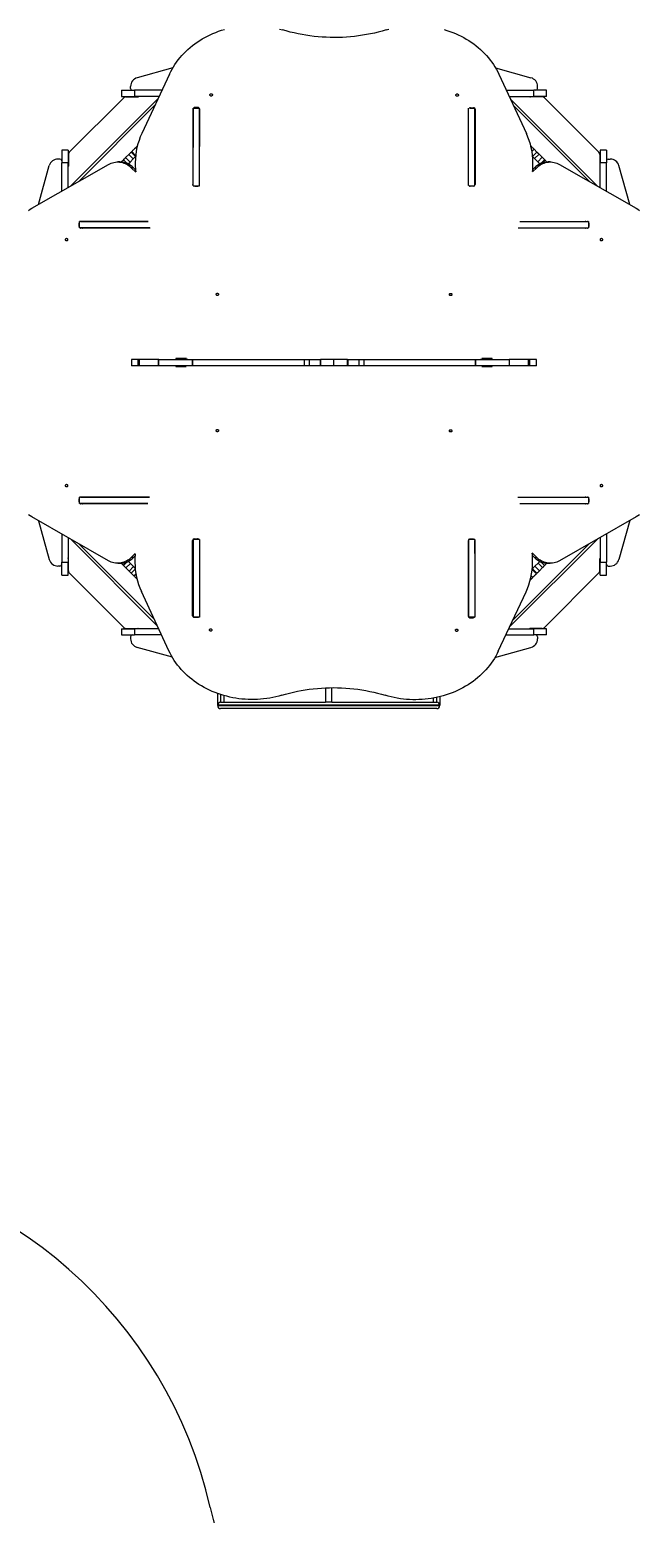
# Model space of a CAD drawing. Header units: millimetres. Extents: x -6502 to 7455, y -8041 to 5981.
# Drawn here: x -3000 to -966, y -1914 to 3043 of the extents above; entities that cross this region are included whole.
import ezdxf

# ---------------------------------------------------------------- set-up
doc = ezdxf.new("R2010")
doc.units = ezdxf.units.MM
for name, color, linetype in [('DIKOM_ЗОНА', 80, 'Continuous'), ('DIKOM_ОБЪЕКТ', 7, 'Continuous'), ('DIKOM_РАЗМЕР_ЗОНА', 7, 'Continuous'), ('DIKOM_РАЗМЕР_ОБЪЕКТА', 7, 'Continuous')]:
    doc.layers.add(name, color=color, linetype=linetype)
doc.styles.add('style1', font='arial.ttf', dxfattribs={"width": 0.8})
doc.dimstyles.new('1-50', dxfattribs={"dimtxt": 300, "dimasz": 200, "dimexe": 100, "dimexo": 0, "dimgap": 100, "dimtad": 1, "dimtxsty": 'style1', "dimcen": 200, "dimclrd": 7, "dimclre": 7, "dimclrt": 7, "dimadec": 1, "dimazin": 2, "dimtfac": 1, "dimtmove": 0, "dimatfit": 2, "dimfxl": 0, "dimlwd": 25, "dimlwe": 18, "dimarcsym": 0})

# ---------------------------------------------------------------- blocks, each defined once
blk = doc.blocks.new('*D9')
at = {"layer": 'Defpoints', "color": 0, "transparency": 16777216}
for p in [(-5002.4, 2279.3), (3221.4, -679.1), (3221.4, -6822.7)]:
    blk.add_point(p, dxfattribs=at)
at = {"layer": 'DIKOM_РАЗМЕР_ОБЪЕКТА', "color": 7, "lineweight": 18, "transparency": 16777216}
for p, q in [((-5002.4, 2279.3), (-5002.4, -6922.7)), ((3221.4, -679.1), (3221.4, -6922.7))]:
    blk.add_line(p, q, dxfattribs=at)
at = {"layer": 'DIKOM_РАЗМЕР_ОБЪЕКТА', "color": 7, "lineweight": 25, "transparency": 16777216}
blk.add_line((-4802.4, -6822.7), (3021.4, -6822.7), dxfattribs=at)
at = {"layer": 'DIKOM_РАЗМЕР_ОБЪЕКТА', "color": 7, "transparency": 16777216}
for points in [[(-4802.4, -6789.4), (-4802.4, -6856), (-5002.4, -6822.7)], [(3021.4, -6789.4), (3021.4, -6856), (3221.4, -6822.7)]]:
    blk.add_solid(points, dxfattribs=at)
at = {"layer": 'DIKOM_РАЗМЕР_ОБЪЕКТА', "color": 7, "transparency": 16777216, "insert": (-897.4, -6569.5), "char_height": 300, "attachment_point": 5, "style": 'style1'}
blk.add_mtext('8200', dxfattribs=at)
blk = doc.blocks.new('*D11')
at = {"layer": 'Defpoints', "color": 0, "transparency": 16777216}
for p in [(-6502.4, 2127.8), (4721.4, -677.3), (4721.4, -7940.9)]:
    blk.add_point(p, dxfattribs=at)
at = {"layer": 'DIKOM_РАЗМЕР_ЗОНА', "color": 7, "lineweight": 18, "transparency": 16777216}
for p, q in [((-6502.4, 2127.8), (-6502.4, -8040.9)), ((4721.4, -677.3), (4721.4, -8040.9))]:
    blk.add_line(p, q, dxfattribs=at)
at = {"layer": 'DIKOM_РАЗМЕР_ЗОНА', "color": 7, "lineweight": 25, "transparency": 16777216}
blk.add_line((-6302.4, -7940.9), (4521.4, -7940.9), dxfattribs=at)
at = {"layer": 'DIKOM_РАЗМЕР_ЗОНА', "color": 7, "transparency": 16777216}
for points in [[(-6302.4, -7907.5), (-6302.4, -7974.2), (-6502.4, -7940.9)], [(4521.4, -7907.5), (4521.4, -7974.2), (4721.4, -7940.9)]]:
    blk.add_solid(points, dxfattribs=at)
at = {"layer": 'DIKOM_РАЗМЕР_ЗОНА', "color": 7, "transparency": 16777216, "insert": (-208, -7687.7), "char_height": 300, "attachment_point": 5, "style": 'style1'}
blk.add_mtext('11200', dxfattribs=at)

msp = doc.modelspace()

# ---------------------------------------------------------------- linework, layer by layer
at = {"layer": 'DIKOM_ЗОНА', "color": 3, "lineweight": 15}
for centre, start, end in [((-3860.001, -2225.08), 12.731325, 84.545219), ((-933.759, -1563.942), 192.731325, 242.148903)]:
    msp.add_arc(centre, 1500, start, end, dxfattribs=at)
at = {"layer": 'DIKOM_ОБЪЕКТ', "color": 7, "linetype": 'Continuous', "lineweight": 15}
for p, q in [((-2521.62, 2916.036), (-2640.839, 2882.655)), ((-2532.733, 2894.975), (-2625.193, 2696.826)), ((-1443.171, 2915.837), (-1324.664, 2882.655)), ((-1431.831, 2894.316), (-1339.688, 2696.002)), ((-2692.75, 2840.92), (-2692.75, 2819.92)), ((-2692.75, 2840.92), (-2650.066, 2840.92)), ((-2662.75, 2846.92), (-2662.75, 2853.766)), ((-2650.066, 2840.92), (-2650.066, 2819.92)), ((-2557.956, 2840.92), (-2650.066, 2840.92)), ((-1407.022, 2840.92), (-1315.437, 2840.92)), ((-1315.437, 2819.92), (-1315.437, 2840.92)), ((-1272.753, 2840.92), (-1315.437, 2840.92)), ((-1302.753, 2846.92), (-1302.753, 2853.766)), ((-1272.753, 2819.92), (-1272.753, 2840.92)), ((-2867.824, 2633.875), (-2685.679, 2815.991)), ((-2571.351, 2812.214), (-2862.337, 2521.228)), ((-2581.249, 2791.002), (-2835.976, 2536.275)), ((-2692.75, 2819.92), (-2650.066, 2819.92)), ((-2678.608, 2818.92), (-2638.75, 2818.92)), ((-2567.755, 2819.92), (-2650.066, 2819.92)), ((-2454.159, 2778.129), (-2454.374, 2526.116)), ((-2454.159, 2770.629), (-2454.159, 2778.129)), ((-2453.988, 2781.474), (-2432.988, 2781.474)), ((-2453.988, 2521.667), (-2453.988, 2781.474)), ((-2437.755, 2783.315), (-2448.155, 2783.322)), ((-2448.155, 2781.474), (-2448.155, 2783.322)), ((-2437.755, 2781.474), (-2437.755, 2783.315)), ((-2432.988, 2521.667), (-2432.988, 2781.474)), ((-2431.975, 2526.032), (-2431.759, 2778.115)), ((-1533.374, 2525.456), (-1533.158, 2777.539)), ((-1533.158, 2770.039), (-1533.158, 2777.539)), ((-1532.988, 2523.102), (-1532.988, 2781.039)), ((-1530.277, 2781.474), (-1513.653, 2781.474)), ((-1527.154, 2782.731), (-1516.754, 2782.724)), ((-1527.154, 2781.474), (-1527.154, 2782.731)), ((-1516.754, 2781.474), (-1516.754, 2782.724)), ((-1511.988, 2522.625), (-1511.988, 2781.039)), ((-1510.759, 2777.525), (-1510.974, 2525.511)), ((-1397.264, 2819.92), (-1315.437, 2819.92)), ((-1102.55, 2520.608), (-1393.274, 2811.332)), ((-1128.911, 2535.655), (-1383.455, 2790.199)), ((-1286.869, 2818.92), (-1326.753, 2818.92)), ((-1272.753, 2819.92), (-1315.437, 2819.92)), ((-1279.798, 2815.99), (-1097.682, 2633.845)), ((-2454.159, 2770.629), (-2454.368, 2525.876)), ((-1533.368, 2525.276), (-1533.158, 2770.039)), ((-2871.754, 2640.92), (-2892.753, 2640.92)), ((-2892.753, 2640.92), (-2892.753, 2598.236)), ((-2871.754, 2640.92), (-2871.754, 2598.236)), ((-2660.694, 2634.562), (-2659.029, 2636.227)), ((-2660.694, 2634.562), (-2646.111, 2619.978)), ((-2659.029, 2636.227), (-2645.813, 2623.011)), ((-2646.532, 2648.723), (-2640.07, 2655.186)), ((-2646.532, 2648.723), (-2642.475, 2644.666)), ((-1324.98, 2654.729), (-1324.353, 2654.102)), ((-1324.353, 2654.102), (-1324.728, 2653.727)), ((-1314.224, 2643.973), (-1321.221, 2636.977)), ((-1304.833, 2634.582), (-1319.019, 2620.396)), ((-1314.224, 2643.973), (-1304.833, 2634.582)), ((-1297.679, 2627.428), (-1312.528, 2612.579)), ((-1297.679, 2627.428), (-1287.397, 2617.147)), ((-1072.754, 2640.916), (-1093.753, 2640.916)), ((-1093.753, 2640.916), (-1093.753, 2598.232)), ((-1072.754, 2640.916), (-1072.754, 2598.232)), ((-2993.183, 2446.539), (-2736.436, 2593.094)), ((-2970.803, 2459.313), (-2934.489, 2589.009)), ((-2898.754, 2610.92), (-2905.6, 2610.92)), ((-2871.754, 2598.236), (-2892.753, 2598.236)), ((-2892.753, 2503.866), (-2892.753, 2598.236)), ((-2871.754, 2515.853), (-2871.754, 2598.236)), ((-2870.753, 2626.804), (-2870.753, 2586.92)), ((-2698.233, 2601.378), (-2705.733, 2601.378)), ((-2694.026, 2601.23), (-2686.416, 2608.84)), ((-2686.416, 2608.84), (-2673.825, 2596.249)), ((-2679.262, 2615.994), (-2668.98, 2626.276)), ((-2679.262, 2615.994), (-2664.413, 2601.145)), ((-2670.745, 2594.812), (-2664.413, 2601.145)), ((-2668.98, 2626.276), (-2654.131, 2611.426)), ((-2664.413, 2601.145), (-2654.131, 2611.426)), ((-2660.378, 2581.852), (-2645.591, 2567.066)), ((-2652.878, 2581.852), (-2660.378, 2581.852)), ((-2654.131, 2611.426), (-2646.164, 2619.394)), ((-2652.878, 2581.852), (-2646.435, 2575.409)), ((-2647.046, 2599.484), (-2647.046, 2591.984)), ((-1319.282, 2568.169), (-1305.598, 2581.854)), ((-1318.507, 2576.445), (-1313.098, 2581.854)), ((-1318.001, 2591.517), (-1318.001, 2599.017)), ((-1313.098, 2581.854), (-1305.598, 2581.854)), ((-1312.528, 2612.579), (-1302.247, 2602.297)), ((-1287.397, 2617.147), (-1302.247, 2602.297)), ((-1302.247, 2602.297), (-1294.918, 2594.968)), ((-1279.111, 2608.861), (-1291.402, 2596.57)), ((-1277.446, 2607.195), (-1286.131, 2598.51)), ((-1279.111, 2608.861), (-1277.446, 2607.195)), ((-1260.242, 2601.379), (-1267.742, 2601.379)), ((-1229.54, 2593.095), (-972.792, 2446.54)), ((-1094.753, 2626.774), (-1094.753, 2586.916)), ((-1072.754, 2598.232), (-1093.753, 2598.232)), ((-1093.753, 2515.586), (-1093.753, 2598.232)), ((-1072.754, 2503.599), (-1072.754, 2598.232)), ((-1066.754, 2610.916), (-1059.907, 2610.916)), ((-994.616, 2458.997), (-1031.018, 2589.005)), ((-2453.988, 2521.667), (-2432.988, 2521.667)), ((-2448.379, 2520.916), (-2437.978, 2520.909)), ((-1531.397, 2521.667), (-1512.942, 2521.667)), ((-1516.978, 2520.319), (-1527.379, 2520.325)), ((-2834.84, 2386.22), (-2834.84, 2396.62)), ((-2833.541, 2396.62), (-2834.84, 2396.62)), ((-2833.541, 2386.22), (-2834.84, 2386.22)), ((-2833.541, 2380.92), (-2833.541, 2401.92)), ((-2603.738, 2401.92), (-2833.541, 2401.92)), ((-2598.054, 2380.92), (-2833.541, 2380.92)), ((-2829.644, 2402.62), (-2603.927, 2402.62)), ((-2597.865, 2380.22), (-2829.644, 2380.22)), ((-1136.332, 2380.22), (-1367.329, 2380.22)), ((-1367.139, 2380.92), (-1132.435, 2380.92)), ((-1361.418, 2401.92), (-1132.435, 2401.92)), ((-1361.227, 2402.62), (-1136.332, 2402.62)), ((-1132.435, 2401.92), (-1132.435, 2380.92)), ((-1132.435, 2396.62), (-1131.136, 2396.62)), ((-1132.435, 2386.22), (-1131.136, 2386.22)), ((-1131.136, 2396.62), (-1131.136, 2386.22)), ((-2659.46, 1940.92), (-2659.46, 1919.92)), ((-2637.229, 1940.92), (-2659.46, 1940.92)), ((-2637.229, 1919.92), (-2637.229, 1940.92)), ((-2632.57, 1940.92), (-2637.229, 1940.92)), ((-2632.57, 1919.92), (-2632.57, 1940.92)), ((-2569.409, 1940.92), (-2632.57, 1940.92)), ((-2569.409, 1919.92), (-2569.409, 1940.92)), ((-2567.939, 1940.92), (-2569.409, 1940.92)), ((-2567.939, 1919.92), (-2567.939, 1940.92)), ((-2567.939, 1940.92), (-2455.831, 1940.92)), ((-2511.988, 1944.42), (-2511.988, 1941.42)), ((-2493.988, 1944.42), (-2511.988, 1944.42)), ((-2493.988, 1941.42), (-2511.988, 1941.42)), ((-2493.988, 1944.42), (-2493.988, 1941.42)), ((-2476.435, 1944.42), (-2493.988, 1944.42)), ((-2471.305, 1941.42), (-2493.988, 1941.42)), ((-2455.831, 1940.92), (-2455.831, 1919.92)), ((-2455.387, 1940.92), (-2455.831, 1940.92)), ((-2455.387, 1919.92), (-2455.387, 1940.92)), ((-2455.387, 1940.92), (-2082.518, 1940.92)), ((-2082.518, 1940.92), (-2082.518, 1919.92)), ((-2082.518, 1940.92), (-2065.428, 1940.92)), ((-2065.428, 1940.92), (-2065.428, 1919.92)), ((-2065.428, 1940.92), (-2028.944, 1940.92)), ((-2028.944, 1940.92), (-2028.944, 1919.92)), ((-2028.944, 1940.92), (-2027.783, 1940.92)), ((-2027.783, 1940.92), (-2027.783, 1919.92)), ((-1982.988, 1940.92), (-2027.783, 1940.92)), ((-1982.988, 1919.92), (-1982.988, 1940.92)), ((-1938.193, 1940.92), (-1982.988, 1940.92)), ((-1938.193, 1919.92), (-1938.193, 1940.92)), ((-1938.193, 1940.92), (-1937.032, 1940.92)), ((-1937.032, 1940.92), (-1937.032, 1919.92)), ((-1937.032, 1940.92), (-1900.548, 1940.92)), ((-1900.548, 1940.92), (-1900.548, 1919.92)), ((-1900.548, 1940.92), (-1883.458, 1940.92)), ((-1883.458, 1940.92), (-1883.458, 1919.92)), ((-1883.458, 1940.92), (-1510.589, 1940.92)), ((-1510.589, 1940.92), (-1510.589, 1919.92)), ((-1510.145, 1940.92), (-1510.589, 1940.92)), ((-1510.145, 1919.92), (-1510.145, 1940.92)), ((-1510.145, 1940.92), (-1398.036, 1940.92)), ((-1471.988, 1941.42), (-1493.454, 1941.42)), ((-1471.988, 1944.42), (-1488.972, 1944.42)), ((-1471.988, 1941.42), (-1471.988, 1944.42)), ((-1453.988, 1944.42), (-1471.988, 1944.42)), ((-1453.988, 1941.42), (-1471.988, 1941.42)), ((-1453.988, 1941.42), (-1453.988, 1944.42)), ((-1398.036, 1940.92), (-1398.036, 1919.92)), ((-1396.567, 1940.92), (-1398.036, 1940.92)), ((-1396.567, 1919.92), (-1396.567, 1940.92)), ((-1333.406, 1940.92), (-1396.567, 1940.92)), ((-1333.406, 1919.92), (-1333.406, 1940.92)), ((-1328.747, 1940.92), (-1333.406, 1940.92)), ((-1328.747, 1919.92), (-1328.747, 1940.92)), ((-1306.516, 1940.92), (-1328.747, 1940.92)), ((-1306.516, 1919.92), (-1306.516, 1940.92)), ((-2637.229, 1919.92), (-2659.46, 1919.92)), ((-2632.57, 1919.92), (-2637.229, 1919.92)), ((-2569.409, 1919.92), (-2632.57, 1919.92)), ((-2567.939, 1919.92), (-2569.409, 1919.92)), ((-2455.831, 1919.92), (-2567.939, 1919.92)), ((-2511.988, 1919.92), (-2511.988, 1917.42)), ((-2511.988, 1917.42), (-2493.988, 1917.42)), ((-2493.988, 1919.92), (-2493.988, 1917.42)), ((-2493.988, 1917.42), (-2477.435, 1917.42)), ((-2455.831, 1919.92), (-2455.387, 1919.92)), ((-2082.518, 1919.92), (-2455.387, 1919.92)), ((-2065.428, 1919.92), (-2082.518, 1919.92)), ((-2028.944, 1919.92), (-2065.428, 1919.92)), ((-2027.783, 1919.92), (-2028.944, 1919.92)), ((-1982.988, 1919.92), (-2027.783, 1919.92)), ((-1938.193, 1919.92), (-1982.988, 1919.92)), ((-1937.032, 1919.92), (-1938.193, 1919.92)), ((-1900.548, 1919.92), (-1937.032, 1919.92)), ((-1883.458, 1919.92), (-1900.548, 1919.92)), ((-1510.589, 1919.92), (-1883.458, 1919.92)), ((-1510.589, 1919.92), (-1510.145, 1919.92)), ((-1398.036, 1919.92), (-1510.145, 1919.92)), ((-1489.446, 1917.42), (-1471.988, 1917.42)), ((-1471.988, 1917.42), (-1471.988, 1919.92)), ((-1471.988, 1917.42), (-1453.988, 1917.42)), ((-1453.988, 1917.42), (-1453.988, 1919.92)), ((-1396.567, 1919.92), (-1398.036, 1919.92)), ((-1333.406, 1919.92), (-1396.567, 1919.92)), ((-1328.747, 1919.92), (-1333.406, 1919.92)), ((-1306.516, 1919.92), (-1328.747, 1919.92)), ((-2834.84, 1465.22), (-2834.84, 1475.62)), ((-2833.541, 1475.62), (-2834.84, 1475.62)), ((-2833.541, 1465.22), (-2834.84, 1465.22)), ((-2833.541, 1459.92), (-2833.541, 1480.92)), ((-2599.209, 1480.92), (-2833.541, 1480.92)), ((-2604.949, 1459.92), (-2833.541, 1459.92)), ((-2829.644, 1481.62), (-2599.018, 1481.62)), ((-2605.141, 1459.22), (-2829.644, 1459.22)), ((-1368.345, 1481.62), (-1136.332, 1481.62)), ((-1368.156, 1480.92), (-1132.435, 1480.92)), ((-1362.492, 1459.92), (-1132.435, 1459.92)), ((-1136.332, 1459.22), (-1362.303, 1459.22)), ((-1132.435, 1480.92), (-1132.435, 1459.92)), ((-1132.435, 1475.62), (-1131.136, 1475.62)), ((-1132.435, 1465.22), (-1131.136, 1465.22)), ((-1131.136, 1475.62), (-1131.136, 1465.22)), ((-2736.436, 1268.745), (-2993.183, 1415.3)), ((-2970.802, 1402.524), (-2934.489, 1272.834)), ((-972.792, 1415.301), (-1229.54, 1268.746)), ((-994.614, 1402.845), (-1031.018, 1272.83)), ((-2892.753, 1357.973), (-2892.753, 1263.607)), ((-2871.754, 1345.986), (-2871.754, 1263.607)), ((-2862.335, 1340.609), (-2573.602, 1051.877)), ((-2432.988, 1340.174), (-2453.988, 1340.174)), ((-2453.988, 1340.174), (-2453.988, 1080.366)), ((-2449.306, 1342.07), (-2438.906, 1342.057)), ((-2432.988, 1340.174), (-2432.988, 1080.366)), ((-1511.988, 1340.174), (-1532.988, 1340.174)), ((-1532.988, 1340.174), (-1532.988, 1080.366)), ((-1517.906, 1340.876), (-1528.307, 1340.89)), ((-1511.988, 1340.174), (-1511.988, 1080.366)), ((-1395.975, 1047.807), (-1102.546, 1341.236)), ((-1093.753, 1346.255), (-1093.753, 1263.603)), ((-1072.754, 1358.242), (-1072.754, 1263.603)), ((-2835.974, 1325.562), (-2583.382, 1072.97)), ((-2647.141, 1293.222), (-2660.378, 1279.986)), ((-2455.746, 1084.868), (-2455.315, 1336.882)), ((-2432.988, 1337.671), (-2432.915, 1336.922)), ((-2432.927, 1337.2), (-2432.988, 1301.776)), ((-2432.915, 1336.922), (-2432.988, 1294.276)), ((-1534.315, 1335.77), (-1534.746, 1083.688)), ((-1511.988, 1336.487), (-1511.915, 1335.672)), ((-1511.988, 1300.614), (-1511.927, 1336.012)), ((-1511.988, 1293.114), (-1511.915, 1335.672)), ((-1386.037, 1069.058), (-1128.906, 1326.189)), ((-1305.598, 1279.987), (-1320.841, 1295.23)), ((-2898.754, 1250.923), (-2905.6, 1250.923)), ((-2892.753, 1263.607), (-2871.754, 1263.607)), ((-2892.753, 1220.923), (-2892.753, 1263.607)), ((-2871.754, 1220.923), (-2871.754, 1263.607)), ((-2870.753, 1235.065), (-2870.753, 1274.923)), ((-2705.733, 1260.46), (-2698.233, 1260.46)), ((-2688.061, 1254.644), (-2694.025, 1260.608)), ((-2688.061, 1254.644), (-2679.15, 1263.555)), ((-2686.395, 1252.979), (-2688.061, 1254.644)), ((-2686.395, 1252.979), (-2673.754, 1265.621)), ((-2678.11, 1244.693), (-2686.395, 1252.979)), ((-2678.11, 1244.693), (-2663.26, 1259.542)), ((-2667.828, 1234.411), (-2678.11, 1244.693)), ((-2667.828, 1234.411), (-2652.979, 1249.26)), ((-2652.979, 1249.26), (-2663.26, 1259.542)), ((-2660.674, 1227.257), (-2647.214, 1240.717)), ((-2652.878, 1279.986), (-2660.378, 1279.986)), ((-2647.905, 1284.959), (-2652.878, 1279.986)), ((-2648.35, 1270.808), (-2648.35, 1263.308)), ((-1306.478, 1225.612), (-1320.462, 1239.596)), ((-1319.662, 1242.127), (-1320.275, 1241.514)), ((-1313.098, 1279.987), (-1319.947, 1286.836)), ((-1304.813, 1227.278), (-1319.662, 1242.127)), ((-1319.306, 1262.373), (-1319.306, 1269.873)), ((-1313.098, 1279.987), (-1305.598, 1279.987)), ((-1301.094, 1260.694), (-1311.376, 1250.413)), ((-1296.527, 1235.564), (-1311.376, 1250.413)), ((-1294.917, 1266.872), (-1301.094, 1260.694)), ((-1286.245, 1245.845), (-1301.094, 1260.694)), ((-1286.245, 1245.845), (-1296.527, 1235.564)), ((-1279.091, 1252.999), (-1291.335, 1265.243)), ((-1271.51, 1260.58), (-1279.091, 1252.999)), ((-1267.742, 1260.462), (-1260.242, 1260.462)), ((-1094.753, 1235.035), (-1094.753, 1274.919)), ((-1093.753, 1263.603), (-1072.754, 1263.603)), ((-1093.753, 1220.919), (-1093.753, 1263.603)), ((-1072.754, 1220.919), (-1072.754, 1263.603)), ((-1066.754, 1250.919), (-1059.907, 1250.919)), ((-2892.753, 1220.923), (-2871.754, 1220.923)), ((-2685.709, 1045.849), (-2867.825, 1227.994)), ((-2660.674, 1227.257), (-2667.828, 1234.411)), ((-2651.283, 1217.866), (-2660.674, 1227.257)), ((-2651.283, 1217.866), (-2644.935, 1224.214)), ((-1318.975, 1213.116), (-1326.58, 1205.51)), ((-1318.975, 1213.116), (-1323.738, 1217.88)), ((-1304.813, 1227.278), (-1306.478, 1225.612)), ((-1097.683, 1227.964), (-1279.828, 1045.848)), ((-1093.753, 1220.919), (-1072.754, 1220.919)), ((-2534.773, 968.128), (-2626.747, 1166.501)), ((-1433.872, 966.763), (-1341.242, 1164.853)), ((-2692.754, 1041.92), (-2692.754, 1020.92)), ((-2692.754, 1041.92), (-2650.07, 1041.92)), ((-2678.638, 1042.92), (-2638.754, 1042.92)), ((-2650.07, 1041.92), (-2650.07, 1020.92)), ((-2568.986, 1041.92), (-2650.07, 1041.92)), ((-2432.988, 1080.366), (-2453.988, 1080.366)), ((-2449.755, 1080.366), (-2449.755, 1079.665)), ((-2439.355, 1079.652), (-2449.755, 1079.665)), ((-2439.355, 1080.366), (-2439.355, 1079.652)), ((-1511.988, 1080.366), (-1532.988, 1080.366)), ((-1528.755, 1080.366), (-1528.755, 1078.484)), ((-1528.755, 1078.484), (-1518.355, 1078.471)), ((-1518.355, 1080.366), (-1518.355, 1078.471)), ((-1398.728, 1041.92), (-1315.441, 1041.92)), ((-1286.899, 1042.92), (-1326.757, 1042.92)), ((-1315.441, 1020.92), (-1315.441, 1041.92)), ((-1272.757, 1041.92), (-1315.441, 1041.92)), ((-1272.757, 1020.92), (-1272.757, 1041.92)), ((-2692.754, 1020.92), (-2650.07, 1020.92)), ((-2662.754, 1014.92), (-2662.754, 1008.073)), ((-2559.249, 1020.92), (-2650.07, 1020.92)), ((-1408.548, 1020.92), (-1315.441, 1020.92)), ((-1272.757, 1020.92), (-1315.441, 1020.92)), ((-1302.757, 1014.92), (-1302.757, 1008.073)), ((-2523.249, 946.258), (-2640.843, 979.185)), ((-1445.158, 945.447), (-1324.668, 979.185)), ((-2011.253, 844.356), (-2011.253, 795.92)), ((-1990.254, 795.92), (-1990.254, 844.896)), ((-2371.754, 785.92), (-2371.754, 825.11)), ((-2361.754, 821.682), (-2361.754, 795.92)), ((-2361.754, 795.92), (-2011.253, 795.92)), ((-2360.753, 795.92), (-2360.753, 821.359)), ((-2350.753, 818.318), (-2350.753, 795.92)), ((-1990.259, 795.92), (-2011.248, 795.92)), ((-1990.259, 795.92), (-1639.753, 795.92)), ((-1650.753, 795.92), (-1650.753, 809.936)), ((-1640.753, 811.895), (-1640.753, 795.92)), ((-1639.753, 795.92), (-1639.753, 812.108)), ((-1629.753, 814.414), (-1629.753, 785.92)), ((-1629.753, 785.92), (-2371.754, 785.92)), ((-2371.754, 784.92), (-2371.754, 785.92)), ((-2371.754, 784.92), (-1629.753, 784.92)), ((-1639.753, 774.92), (-2361.754, 774.92)), ((-1629.753, 784.92), (-1629.753, 785.92))]:
    msp.add_line(p, q, dxfattribs=at)
at = {"layer": 'DIKOM_ОБЪЕКТ', "color": 7, "linetype": 'Continuous', "lineweight": 15, "flags": 128}
for points in [[(-2532.733, 2894.975), (-2528.672, 2903.261), (-2524.283, 2911.42), (-2519.569, 2919.442), (-2514.538, 2927.319), (-2509.194, 2935.04), (-2503.546, 2942.595), (-2497.598, 2949.977), (-2491.358, 2957.176), (-2484.835, 2964.183), (-2478.034, 2970.99), (-2470.966, 2977.59), (-2463.638, 2983.973), (-2456.059, 2990.133), (-2448.238, 2996.062), (-2440.185, 3001.752), (-2431.909, 3007.197), (-2423.42, 3012.391), (-2414.729, 3017.327), (-2405.845, 3022), (-2396.779, 3026.403), (-2387.544, 3030.531), (-2378.148, 3034.38), (-2368.604, 3037.945), (-2358.923, 3041.221), (-2349.117, 3044.205)], [(-2165.045, 3045.599), (-2155.181, 3042.764)], [(-1809.187, 3042.571), (-1822.045, 3038.838), (-1835.012, 3035.394), (-1848.077, 3032.243), (-1861.232, 3029.386), (-1874.469, 3026.826), (-1887.777, 3024.563), (-1901.149, 3022.6), (-1914.575, 3020.938), (-1928.046, 3019.578), (-1941.554, 3018.522), (-1955.088, 3017.768), (-1968.641, 3017.319), (-1982.202, 3017.174), (-1995.764, 3017.334), (-2009.316, 3017.798), (-2022.849, 3018.566), (-2036.355, 3019.639), (-2049.824, 3021.014), (-2063.248, 3022.691), (-2076.616, 3024.668), (-2089.922, 3026.945), (-2103.154, 3029.52), (-2116.305, 3032.392), (-2129.366, 3035.558), (-2142.327, 3039.016), (-2155.181, 3042.764)], [(-1809.187, 3042.571), (-1799.316, 3045.396)], [(-1615.224, 3043.791), (-1605.421, 3040.795), (-1595.744, 3037.506), (-1586.205, 3033.93), (-1576.814, 3030.069), (-1567.583, 3025.929), (-1558.524, 3021.514), (-1549.647, 3016.831), (-1540.962, 3011.884), (-1532.481, 3006.678), (-1524.212, 3001.222), (-1516.167, 2995.521), (-1508.355, 2989.582), (-1500.785, 2983.413), (-1493.467, 2977.019), (-1486.409, 2970.41), (-1479.619, 2963.594), (-1473.106, 2956.577), (-1466.878, 2949.369), (-1460.941, 2941.979), (-1455.304, 2934.416), (-1449.973, 2926.687), (-1444.955, 2918.804), (-1440.255, 2910.774), (-1435.878, 2902.608), (-1431.831, 2894.316)], [(-2389.018, 2825.286), (-2389.197, 2824.212), (-2389.719, 2823.226), (-2390.539, 2822.407), (-2391.593, 2821.821), (-2392.795, 2821.517), (-2394.048, 2821.517), (-2395.249, 2821.824), (-2396.302, 2822.411), (-2397.122, 2823.231), (-2397.641, 2824.218), (-2397.818, 2825.291), (-2397.639, 2826.365), (-2397.118, 2827.351), (-2396.297, 2828.17), (-2395.243, 2828.756), (-2394.041, 2829.061), (-2392.789, 2829.06), (-2391.588, 2828.754), (-2390.535, 2828.167), (-2389.715, 2827.346), (-2389.196, 2826.36), (-2389.018, 2825.286)], [(-1567.019, 2824.759), (-1567.198, 2823.685), (-1567.719, 2822.699), (-1568.539, 2821.88), (-1569.594, 2821.294), (-1570.796, 2820.99), (-1572.048, 2820.99), (-1573.249, 2821.297), (-1574.302, 2821.884), (-1575.122, 2822.704), (-1575.641, 2823.691), (-1575.818, 2824.765), (-1575.639, 2825.838), (-1575.118, 2826.824), (-1574.298, 2827.643), (-1573.243, 2828.229), (-1572.041, 2828.534), (-1570.789, 2828.533), (-1569.588, 2828.227), (-1568.535, 2827.64), (-1567.715, 2826.819), (-1567.196, 2825.833), (-1567.019, 2824.759)], [(-2454.159, 2778.129), (-2454.043, 2779.143), (-2453.988, 2779.358)], [(-1533.158, 2777.539), (-1533.042, 2778.552), (-1532.988, 2778.765)], [(-2454.159, 2770.629), (-2454.043, 2771.643), (-2453.988, 2771.858)], [(-1533.158, 2770.039), (-1533.042, 2771.052), (-1532.988, 2771.265)], [(-2668.98, 2626.276), (-2667.794, 2627.462), (-2666.623, 2628.633), (-2665.481, 2629.775), (-2664.383, 2630.873), (-2663.343, 2631.913), (-2662.373, 2632.882), (-2661.487, 2633.769), (-2660.694, 2634.562)], [(-2659.029, 2636.227), (-2657.843, 2637.413), (-2656.503, 2638.753), (-2655.031, 2640.225), (-2653.449, 2641.807), (-2651.782, 2643.474), (-2650.055, 2645.201), (-2648.296, 2646.96), (-2646.532, 2648.723)], [(-1324.353, 2654.102), (-1322.971, 2652.72), (-1321.597, 2651.346), (-1320.243, 2649.992), (-1318.923, 2648.672), (-1317.65, 2647.399), (-1316.434, 2646.183), (-1315.289, 2645.038), (-1314.224, 2643.973)], [(-1304.833, 2634.582), (-1304.079, 2633.828), (-1303.27, 2633.019), (-1302.413, 2632.162), (-1301.516, 2631.265), (-1300.586, 2630.335), (-1299.631, 2629.38), (-1298.659, 2628.408), (-1297.679, 2627.428)], [(-2736.436, 2593.094), (-2732.081, 2595.367), (-2727.601, 2597.288), (-2723.018, 2598.849), (-2718.351, 2600.04), (-2713.625, 2600.857), (-2708.862, 2601.296), (-2704.083, 2601.355), (-2699.312, 2601.034), (-2694.572, 2600.333), (-2689.885, 2599.257), (-2685.274, 2597.81), (-2680.759, 2596), (-2676.364, 2593.834), (-2672.108, 2591.324), (-2668.012, 2588.481), (-2664.096, 2585.319), (-2660.378, 2581.852)], [(-2686.416, 2608.84), (-2685.662, 2609.594), (-2684.853, 2610.403), (-2683.996, 2611.26), (-2683.099, 2612.157), (-2682.169, 2613.087), (-2681.213, 2614.042), (-2680.242, 2615.014), (-2679.262, 2615.994)], [(-1318.884, 2618.935), (-1318.119, 2618.17), (-1317.262, 2617.313), (-1316.365, 2616.416), (-1315.435, 2615.485), (-1314.48, 2614.53), (-1313.508, 2613.559), (-1312.528, 2612.579)], [(-1305.598, 2581.854), (-1301.88, 2585.32), (-1297.963, 2588.482), (-1293.868, 2591.326), (-1289.612, 2593.836), (-1285.216, 2596.001), (-1280.702, 2597.812), (-1276.09, 2599.258), (-1271.403, 2600.335), (-1266.663, 2601.035), (-1261.893, 2601.357), (-1257.114, 2601.298), (-1252.35, 2600.859), (-1247.624, 2600.041), (-1242.958, 2598.85), (-1238.374, 2597.29), (-1233.894, 2595.369), (-1229.54, 2593.095)], [(-1287.397, 2617.147), (-1286.211, 2615.96), (-1285.04, 2614.789), (-1283.898, 2613.647), (-1282.8, 2612.549), (-1281.76, 2611.509), (-1280.791, 2610.539), (-1279.904, 2609.653), (-1279.111, 2608.861)], [(-1277.446, 2607.195), (-1276.26, 2606.009), (-1274.921, 2604.67), (-1273.448, 2603.197), (-1271.866, 2601.615), (-1271.512, 2601.261)], [(-2453.988, 2524.277), (-2454.26, 2525.102), (-2454.374, 2526.116)], [(-1532.988, 2523.687), (-1533.246, 2524.452), (-1533.374, 2525.456)], [(-3004.252, 2439.425), (-2998.793, 2443.138), (-2993.183, 2446.539)], [(-972.792, 2446.54), (-967.183, 2443.139), (-961.724, 2439.426)], [(-2876.842, 2346.32), (-2875.769, 2346.141), (-2874.782, 2345.621), (-2873.962, 2344.801), (-2873.376, 2343.747), (-2873.07, 2342.546), (-2873.07, 2341.293), (-2873.376, 2340.092), (-2873.962, 2339.038), (-2874.782, 2338.218), (-2875.769, 2337.698), (-2876.842, 2337.52), (-2877.916, 2337.698), (-2878.902, 2338.218), (-2879.722, 2339.038), (-2880.308, 2340.092), (-2880.614, 2341.293), (-2880.614, 2342.546), (-2880.308, 2343.747), (-2879.722, 2344.801), (-2878.902, 2345.621), (-2877.916, 2346.141), (-2876.842, 2346.32)], [(-1089.133, 2337.52), (-1090.207, 2337.698), (-1091.194, 2338.219), (-1092.013, 2339.039), (-1092.6, 2340.092), (-1092.905, 2341.294), (-1092.905, 2342.546), (-1092.6, 2343.748), (-1092.013, 2344.801), (-1091.194, 2345.622), (-1090.207, 2346.142), (-1089.133, 2346.32), (-1088.06, 2346.142), (-1087.073, 2345.622), (-1086.254, 2344.801), (-1085.667, 2343.748), (-1085.362, 2342.546), (-1085.362, 2341.294), (-1085.667, 2340.092), (-1086.254, 2339.039), (-1087.073, 2338.219), (-1088.06, 2337.698), (-1089.133, 2337.52)], [(-2368.588, 2158.914), (-2368.767, 2157.84), (-2369.288, 2156.854), (-2370.109, 2156.035), (-2371.163, 2155.449), (-2372.365, 2155.144), (-2373.617, 2155.145), (-2374.819, 2155.451), (-2375.872, 2156.039), (-2376.691, 2156.859), (-2377.21, 2157.846), (-2377.388, 2158.919), (-2377.209, 2159.993), (-2376.688, 2160.979), (-2375.867, 2161.798), (-2374.813, 2162.384), (-2373.611, 2162.689), (-2372.358, 2162.688), (-2371.157, 2162.381), (-2370.104, 2161.794), (-2369.285, 2160.974), (-2368.765, 2159.987), (-2368.588, 2158.914)], [(-1588.588, 2158.414), (-1588.767, 2157.34), (-1589.288, 2156.354), (-1590.109, 2155.535), (-1591.163, 2154.949), (-1592.365, 2154.644), (-1593.618, 2154.645), (-1594.819, 2154.951), (-1595.872, 2155.538), (-1596.691, 2156.359), (-1597.211, 2157.346), (-1597.388, 2158.419), (-1597.209, 2159.493), (-1596.688, 2160.479), (-1595.867, 2161.298), (-1594.813, 2161.884), (-1593.611, 2162.189), (-1592.359, 2162.188), (-1591.157, 2161.881), (-1590.104, 2161.294), (-1589.285, 2160.474), (-1588.765, 2159.487), (-1588.588, 2158.414)], [(-2377.387, 1703.929), (-2377.207, 1705.003), (-2376.685, 1705.989), (-2375.863, 1706.807), (-2374.809, 1707.392), (-2373.607, 1707.696), (-2372.354, 1707.695), (-2371.153, 1707.387), (-2370.101, 1706.8), (-2369.282, 1705.979), (-2368.763, 1704.992), (-2368.587, 1703.918), (-2368.767, 1702.845), (-2369.289, 1701.859), (-2370.111, 1701.04), (-2371.165, 1700.455), (-2372.367, 1700.151), (-2373.62, 1700.153), (-2374.821, 1700.46), (-2375.873, 1701.048), (-2376.692, 1701.868), (-2377.21, 1702.856), (-2377.387, 1703.929)], [(-1597.388, 1702.929), (-1597.208, 1704.003), (-1596.686, 1704.989), (-1595.864, 1705.807), (-1594.81, 1706.392), (-1593.608, 1706.696), (-1592.355, 1706.695), (-1591.154, 1706.388), (-1590.102, 1705.8), (-1589.283, 1704.979), (-1588.764, 1703.992), (-1588.588, 1702.918), (-1588.768, 1701.845), (-1589.29, 1700.859), (-1590.111, 1700.04), (-1591.166, 1699.455), (-1592.368, 1699.151), (-1593.62, 1699.153), (-1594.822, 1699.46), (-1595.874, 1700.048), (-1596.693, 1700.868), (-1597.211, 1701.856), (-1597.388, 1702.929)], [(-2876.842, 1524.32), (-2875.769, 1524.141), (-2874.782, 1523.621), (-2873.962, 1522.801), (-2873.376, 1521.747), (-2873.07, 1520.546), (-2873.07, 1519.293), (-2873.376, 1518.092), (-2873.962, 1517.038), (-2874.782, 1516.218), (-2875.769, 1515.698), (-2876.842, 1515.52), (-2877.916, 1515.698), (-2878.902, 1516.218), (-2879.722, 1517.038), (-2880.308, 1518.092), (-2880.614, 1519.293), (-2880.614, 1520.546), (-2880.308, 1521.747), (-2879.722, 1522.801), (-2878.902, 1523.621), (-2877.916, 1524.141), (-2876.842, 1524.32)], [(-1089.133, 1515.52), (-1090.207, 1515.698), (-1091.194, 1516.218), (-1092.013, 1517.039), (-1092.6, 1518.092), (-1092.905, 1519.294), (-1092.905, 1520.546), (-1092.6, 1521.748), (-1092.013, 1522.801), (-1091.194, 1523.622), (-1090.207, 1524.142), (-1089.133, 1524.32), (-1088.06, 1524.142), (-1087.073, 1523.622), (-1086.254, 1522.801), (-1085.667, 1521.748), (-1085.362, 1520.546), (-1085.362, 1519.294), (-1085.667, 1518.092), (-1086.254, 1517.039), (-1087.073, 1516.218), (-1088.06, 1515.698), (-1089.133, 1515.52)], [(-2993.183, 1415.3), (-2998.793, 1418.701), (-3004.252, 1422.413)], [(-961.724, 1422.415), (-967.183, 1418.702), (-972.792, 1415.301)], [(-2660.378, 1279.986), (-2664.096, 1276.519), (-2668.012, 1273.357), (-2672.108, 1270.514), (-2676.364, 1268.004), (-2680.759, 1265.839), (-2685.274, 1264.028), (-2689.885, 1262.581), (-2694.572, 1261.505), (-2699.312, 1260.804), (-2704.083, 1260.483), (-2708.862, 1260.542), (-2713.625, 1260.981), (-2718.351, 1261.798), (-2723.018, 1262.99), (-2727.601, 1264.55), (-2732.081, 1266.471), (-2736.436, 1268.745)], [(-2663.26, 1259.542), (-2664.446, 1260.728), (-2665.618, 1261.9), (-2666.76, 1263.041), (-2667.858, 1264.139), (-2668.898, 1265.179), (-2669.867, 1266.149), (-2670.745, 1267.026)], [(-2647.502, 1243.784), (-2648.244, 1244.526), (-2649.142, 1245.424), (-2650.072, 1246.354), (-2651.027, 1247.309), (-2651.999, 1248.281), (-2652.979, 1249.26)], [(-1311.376, 1250.413), (-1312.562, 1249.227), (-1313.733, 1248.055), (-1314.875, 1246.913), (-1315.973, 1245.816), (-1317.013, 1244.775), (-1317.983, 1243.806), (-1318.869, 1242.919), (-1319.662, 1242.127)], [(-1229.54, 1268.746), (-1233.894, 1266.473), (-1238.374, 1264.551), (-1242.958, 1262.991), (-1247.624, 1261.8), (-1252.35, 1260.982), (-1257.114, 1260.543), (-1261.893, 1260.484), (-1266.663, 1260.806), (-1271.403, 1261.507), (-1276.09, 1262.583), (-1280.702, 1264.03), (-1285.216, 1265.84), (-1289.612, 1268.005), (-1293.868, 1270.516), (-1297.963, 1273.359), (-1301.88, 1276.521), (-1305.598, 1279.987)], [(-1279.091, 1252.999), (-1279.845, 1252.245), (-1280.654, 1251.436), (-1281.511, 1250.579), (-1282.408, 1249.682), (-1283.338, 1248.752), (-1284.293, 1247.797), (-1285.265, 1246.825), (-1286.245, 1245.845)], [(-2641.493, 1208.076), (-2642.536, 1209.119), (-2643.91, 1210.493), (-2645.264, 1211.847), (-2646.584, 1213.167), (-2647.857, 1214.441), (-2649.073, 1215.656), (-2650.218, 1216.801), (-2651.283, 1217.866)], [(-1306.478, 1225.612), (-1307.664, 1224.426), (-1309.003, 1223.087), (-1310.476, 1221.614), (-1312.058, 1220.032), (-1313.725, 1218.365), (-1315.452, 1216.638), (-1317.211, 1214.88), (-1318.975, 1213.116)], [(-1296.527, 1235.564), (-1297.713, 1234.377), (-1298.884, 1233.206), (-1300.026, 1232.064), (-1301.124, 1230.966), (-1302.164, 1229.926), (-1303.134, 1228.957), (-1304.02, 1228.07), (-1304.813, 1227.278)], [(-2399.526, 1037.598), (-2399.346, 1038.671), (-2398.824, 1039.657), (-2398.002, 1040.476), (-2396.948, 1041.061), (-2395.746, 1041.365), (-2394.493, 1041.363), (-2393.292, 1041.056), (-2392.24, 1040.469), (-2391.421, 1039.648), (-2390.902, 1038.661), (-2390.726, 1037.587), (-2390.906, 1036.513), (-2391.428, 1035.528), (-2392.249, 1034.709), (-2393.304, 1034.124), (-2394.506, 1033.82), (-2395.759, 1033.821), (-2396.96, 1034.129), (-2398.012, 1034.716), (-2398.831, 1035.537), (-2399.35, 1036.524), (-2399.526, 1037.598)], [(-1577.527, 1036.544), (-1577.347, 1037.617), (-1576.825, 1038.603), (-1576.003, 1039.422), (-1574.949, 1040.007), (-1573.747, 1040.311), (-1572.494, 1040.309), (-1571.293, 1040.002), (-1570.241, 1039.415), (-1569.422, 1038.594), (-1568.903, 1037.607), (-1568.727, 1036.533), (-1568.907, 1035.46), (-1569.429, 1034.474), (-1570.25, 1033.655), (-1571.305, 1033.07), (-1572.507, 1032.766), (-1573.76, 1032.768), (-1574.961, 1033.075), (-1576.013, 1033.662), (-1576.832, 1034.483), (-1577.35, 1035.471), (-1577.527, 1036.544)], [(-2157.544, 819.63), (-2167.417, 816.812), (-2177.396, 814.292), (-2187.471, 812.073), (-2197.628, 810.157), (-2207.855, 808.548), (-2218.141, 807.246), (-2228.473, 806.253), (-2238.838, 805.571), (-2249.224, 805.201), (-2259.619, 805.142), (-2270.01, 805.395), (-2280.385, 805.96), (-2290.73, 806.836), (-2301.035, 808.022), (-2311.286, 809.516), (-2321.471, 811.317), (-2331.577, 813.422), (-2341.594, 815.829), (-2351.508, 818.536), (-2361.308, 821.538), (-2370.982, 824.832), (-2380.519, 828.415), (-2389.906, 832.282), (-2399.133, 836.428), (-2408.189, 840.848), (-2417.062, 845.538), (-2425.743, 850.49), (-2434.219, 855.701), (-2442.483, 861.162), (-2450.523, 866.868), (-2458.33, 872.812), (-2465.895, 878.987), (-2473.208, 885.385), (-2480.26, 891.998), (-2487.044, 898.82), (-2493.551, 905.84), (-2499.773, 913.052), (-2505.703, 920.446), (-2511.334, 928.013), (-2516.658, 935.745), (-2521.67, 943.632), (-2526.363, 951.664), (-2530.733, 959.833), (-2534.773, 968.128)], [(-1433.872, 966.763), (-1437.94, 958.48), (-1442.336, 950.323), (-1447.056, 942.304), (-1452.095, 934.431), (-1457.445, 926.714), (-1463.1, 919.161), (-1469.054, 911.784), (-1475.3, 904.589), (-1481.83, 897.586), (-1488.635, 890.783), (-1495.709, 884.188), (-1503.043, 877.809), (-1510.627, 871.654), (-1518.453, 865.731), (-1526.511, 860.045), (-1534.792, 854.605), (-1543.285, 849.417), (-1551.981, 844.486), (-1560.869, 839.82), (-1569.938, 835.423), (-1579.177, 831.3), (-1588.576, 827.457), (-1598.123, 823.898), (-1607.807, 820.628), (-1617.615, 817.651), (-1627.537, 814.969), (-1637.56, 812.587), (-1647.672, 810.507), (-1657.862, 808.731), (-1668.116, 807.262), (-1678.423, 806.102), (-1688.77, 805.252), (-1699.145, 804.712), (-1709.536, 804.484), (-1719.929, 804.568), (-1730.313, 804.964), (-1740.674, 805.671), (-1751.001, 806.688), (-1761.282, 808.014), (-1771.503, 809.649), (-1781.652, 811.588), (-1791.718, 813.832), (-1801.688, 816.375), (-1811.55, 819.217)], [(-2157.544, 819.63), (-2144.682, 823.356), (-2131.713, 826.791), (-2118.645, 829.934), (-2105.487, 832.782), (-2092.249, 835.334), (-2078.938, 837.588), (-2065.565, 839.543), (-2052.137, 841.196), (-2038.665, 842.547), (-2025.156, 843.596), (-2011.621, 844.34), (-1998.068, 844.781), (-1984.507, 844.917), (-1970.946, 844.748), (-1957.394, 844.275), (-1943.861, 843.498), (-1930.356, 842.418), (-1916.888, 841.034), (-1903.466, 839.349), (-1890.099, 837.362), (-1876.796, 835.077), (-1863.566, 832.493), (-1850.417, 829.613), (-1837.359, 826.439), (-1824.401, 822.973), (-1811.55, 819.217)]]:
    msp.add_lwpolyline(points, dxfattribs=at)
at = {"layer": 'DIKOM_ОБЪЕКТ', "color": 7, "linetype": 'Continuous', "lineweight": 15}
for centre, radius, start, end in [((-2632.75, 2853.766), 30, 105.642246, 180), ((-1332.753, 2853.766), 30, 0, 74.357754), ((-2656.75, 2846.92), 6, 180, 270), ((-1308.753, 2846.92), 6, 270, 0), ((-2678.608, 2808.92), 10, 90, 134.995367), ((-2638.75, 2824.92), 6, 270, 303.55731), ((-2448.253, 2776.936), 6.386, 89.112991, 134.718389), ((-2437.648, 2776.969), 6.346, 45.221133, 90.962127), ((-2436.558, 2778.062), 4.799, 0.627638, 41.93355), ((-2393.418, 2816.528), 5.071, 81.141166, 98.858834), ((-1571.419, 2816.001), 5.071, 81.141166, 98.858834), ((-1527.247, 2776.317), 6.415, 89.170895, 132.6), ((-1516.654, 2776.351), 6.374, 47.344572, 90.899732), ((-1515.559, 2777.471), 4.801, 0.633766, 41.938263), ((-1326.753, 2824.92), 6, 236.44269, 270), ((-1286.869, 2808.92), 10, 44.995366, 90), ((-2436.576, 2770.551), 4.82, 3.615297, 41.893084), ((-1515.574, 2769.961), 4.819, 3.614009, 41.908254), ((-2417.019, 2598.969), 230.027, 154.823011, 179.871647), ((-1547.499, 2598.617), 229.498, 0.099821, 25.108914), ((-2860.753, 2626.804), 10, 134.995367, 180), ((-1104.753, 2626.774), 10, 0, 44.995366), ((-2905.6, 2580.92), 30, 90, 164.357754), ((-2898.753, 2604.92), 6, 0, 90), ((-2876.753, 2586.92), 6, 326.44269, 0), ((-2699.038, 2537.068), 64.315, 44.133114, 89.283215), ((-2421.773, 2591.991), 225.273, 180.001812, 186.088655), ((-1543.297, 2591.526), 225.295, 354.309942, 359.997715), ((-1267.113, 2537.475), 63.907, 90.564577, 136.018875), ((-1088.753, 2586.916), 6, 180, 213.55731), ((-1066.753, 2604.916), 6, 90, 180), ((-1059.907, 2580.916), 30, 15.642246, 90), ((-2448.399, 2527.618), 6.702, 242.619921, 270.169198), ((-2437.95, 2527.613), 6.704, 269.761614, 297.500637), ((-2436.704, 2526.142), 4.73, 321.769254, 358.662188), ((-1527.549, 2526.458), 6.134, 213.163465, 271.588274), ((-1516.6, 2525.949), 5.643, 266.155169, 355.546156), ((-2828.3, 2396.676), 6.54, 143.259313, 180.49561), ((-2828.301, 2386.163), 6.539, 179.502883, 216.744229), ((-2829.619, 2397.944), 4.676, 90.310192, 121.758298), ((-2829.619, 2384.891), 4.671, 238.220508, 269.700641), ((-2822.118, 2397.943), 4.676, 90.312599, 121.75589), ((-2822.119, 2384.891), 4.672, 238.222918, 269.698231), ((-1143.857, 2397.944), 4.676, 58.241702, 89.689808), ((-1143.857, 2384.896), 4.676, 270.310192, 301.758298), ((-1136.357, 2397.944), 4.676, 58.241702, 89.689808), ((-1136.357, 2384.896), 4.676, 270.310192, 301.758298), ((-1137.674, 2396.677), 6.538, 359.498989, 36.746088), ((-1137.672, 2386.163), 6.537, 323.250368, 0.50252), ((-2868.081, 2341.92), 5.072, 171.141062, 188.858938), ((-1097.89, 2341.92), 5.067, 351.134923, 8.865077), ((-2372.988, 2150.155), 5.072, 81.141316, 98.858684), ((-1592.988, 2149.655), 5.072, 81.141316, 98.858684), ((-2372.987, 1712.657), 5.044, 261.091413, 278.908587), ((-1592.988, 1711.712), 5.099, 261.188379, 278.811621), ((-1592.988, 1711.685), 5.072, 261.141062, 278.858938), ((-2868.081, 1519.92), 5.072, 171.141062, 188.858938), ((-1097.895, 1519.92), 5.072, 351.141062, 8.858938), ((-1097.89, 1519.92), 5.067, 351.134923, 8.865077), ((-2828.3, 1475.676), 6.54, 143.259313, 180.49561), ((-2828.301, 1465.163), 6.539, 179.502883, 216.744229), ((-2829.619, 1476.944), 4.676, 90.310192, 121.758298), ((-2829.621, 1463.888), 4.668, 238.215826, 269.715685), ((-2822.118, 1476.943), 4.676, 90.312599, 121.75589), ((-2822.121, 1463.889), 4.669, 238.218233, 269.713277), ((-1143.857, 1476.944), 4.676, 58.241702, 89.689808), ((-1143.856, 1463.891), 4.671, 270.299359, 301.779492), ((-1136.357, 1476.944), 4.676, 58.241702, 89.689808), ((-1136.356, 1463.891), 4.671, 270.299359, 301.779492), ((-1137.674, 1475.677), 6.538, 359.498989, 36.746088), ((-1137.672, 1465.163), 6.537, 323.250368, 0.50252), ((-2449.688, 1336.439), 5.644, 86.118844, 175.500314), ((-2438.803, 1335.716), 6.341, 44.661784, 90.931052), ((-1529.491, 1335.627), 4.826, 136.436803, 178.302135), ((-1528.338, 1334.178), 6.711, 89.728179, 116.70389), ((-1517.892, 1334.162), 6.715, 63.559041, 90.119154), ((-2423.176, 1270.805), 225.174, 174.64629, 179.999278), ((-1544.648, 1269.864), 225.341, 0.002221, 6.094583), ((-2905.6, 1280.923), 30, 195.642246, 270), ((-2898.753, 1256.923), 6, 270, 0), ((-2876.753, 1274.923), 6, 0, 33.55731), ((-2698.863, 1324.364), 63.907, 270.564962, 316.019216), ((-2418.874, 1263.704), 229.476, 180.09891, 205.06124), ((-1549.366, 1262.894), 230.06, 334.776139, 359.870227), ((-1266.937, 1324.773), 64.316, 224.133412, 269.282628), ((-1088.753, 1274.919), 6, 146.44269, 180), ((-1066.753, 1256.919), 6, 180, 270), ((-1059.907, 1280.919), 30, 270, 344.357754), ((-2860.753, 1235.065), 10, 180, 224.995366), ((-1104.753, 1235.035), 10, 314.995367, 0), ((-2450.831, 1092.462), 4.922, 185.044335, 230.097872), ((-1529.832, 1091.28), 4.92, 185.036862, 230.105344), ((-2678.638, 1052.92), 10, 224.995366, 270), ((-2638.754, 1036.92), 6, 56.44269, 90), ((-2450.772, 1084.982), 4.975, 181.308245, 229.728697), ((-2449.77, 1086.374), 6.709, 243.571221, 270.129947), ((-2439.321, 1086.358), 6.706, 269.713924, 296.687096), ((-2395.126, 1046.381), 5.098, 261.187795, 278.812205), ((-1529.123, 1084.111), 5.639, 184.301706, 273.743261), ((-1518.251, 1084.85), 6.38, 269.067894, 315.348328), ((-1326.757, 1036.92), 6, 90, 123.55731), ((-1286.899, 1052.92), 10, 270, 314.995367), ((-2656.754, 1014.92), 6, 90, 180), ((-2632.754, 1008.073), 30, 180, 254.357754), ((-1573.127, 1045.327), 5.098, 261.187795, 278.812205), ((-1332.757, 1008.073), 30, 285.642246, 0), ((-1308.757, 1014.92), 6, 0, 90), ((-2361.753, 785.92), 10, 90, 180), ((-1639.753, 785.92), 10, 0, 90), ((-2361.753, 784.92), 10, 180, 270), ((-1639.753, 784.92), 10, 270, 0)]:
    msp.add_arc(centre, radius, start, end, dxfattribs=at)

# ---------------------------------------------------------------- dimensions: what is measured, and where the dimension line sits
at = {"layer": 'DIKOM_РАЗМЕР_ЗОНА'}
dim = msp.add_linear_dim(base=(4721.362, -7940.857), p1=(-6502.402, 2127.774), p2=(4721.362, -677.294), text='11200', dimstyle='1-50', dxfattribs=at)
dim.commit()
dim.dimension.update_dxf_attribs({"geometry": '*D11', "text_midpoint": (-207.972, -7940.857), "dimtype": 160})
at = {"layer": 'DIKOM_РАЗМЕР_ОБЪЕКТА'}
dim = msp.add_linear_dim(base=(3221.362, -6822.702), p1=(-5002.4, 2279.348), p2=(3221.362, -679.08), text='8200', dimstyle='1-50', dxfattribs=at)
dim.commit()
dim.dimension.update_dxf_attribs({"geometry": '*D9', "text_midpoint": (-897.403, -6822.702), "dimtype": 160})

doc.saveas('drawing.dxf')
